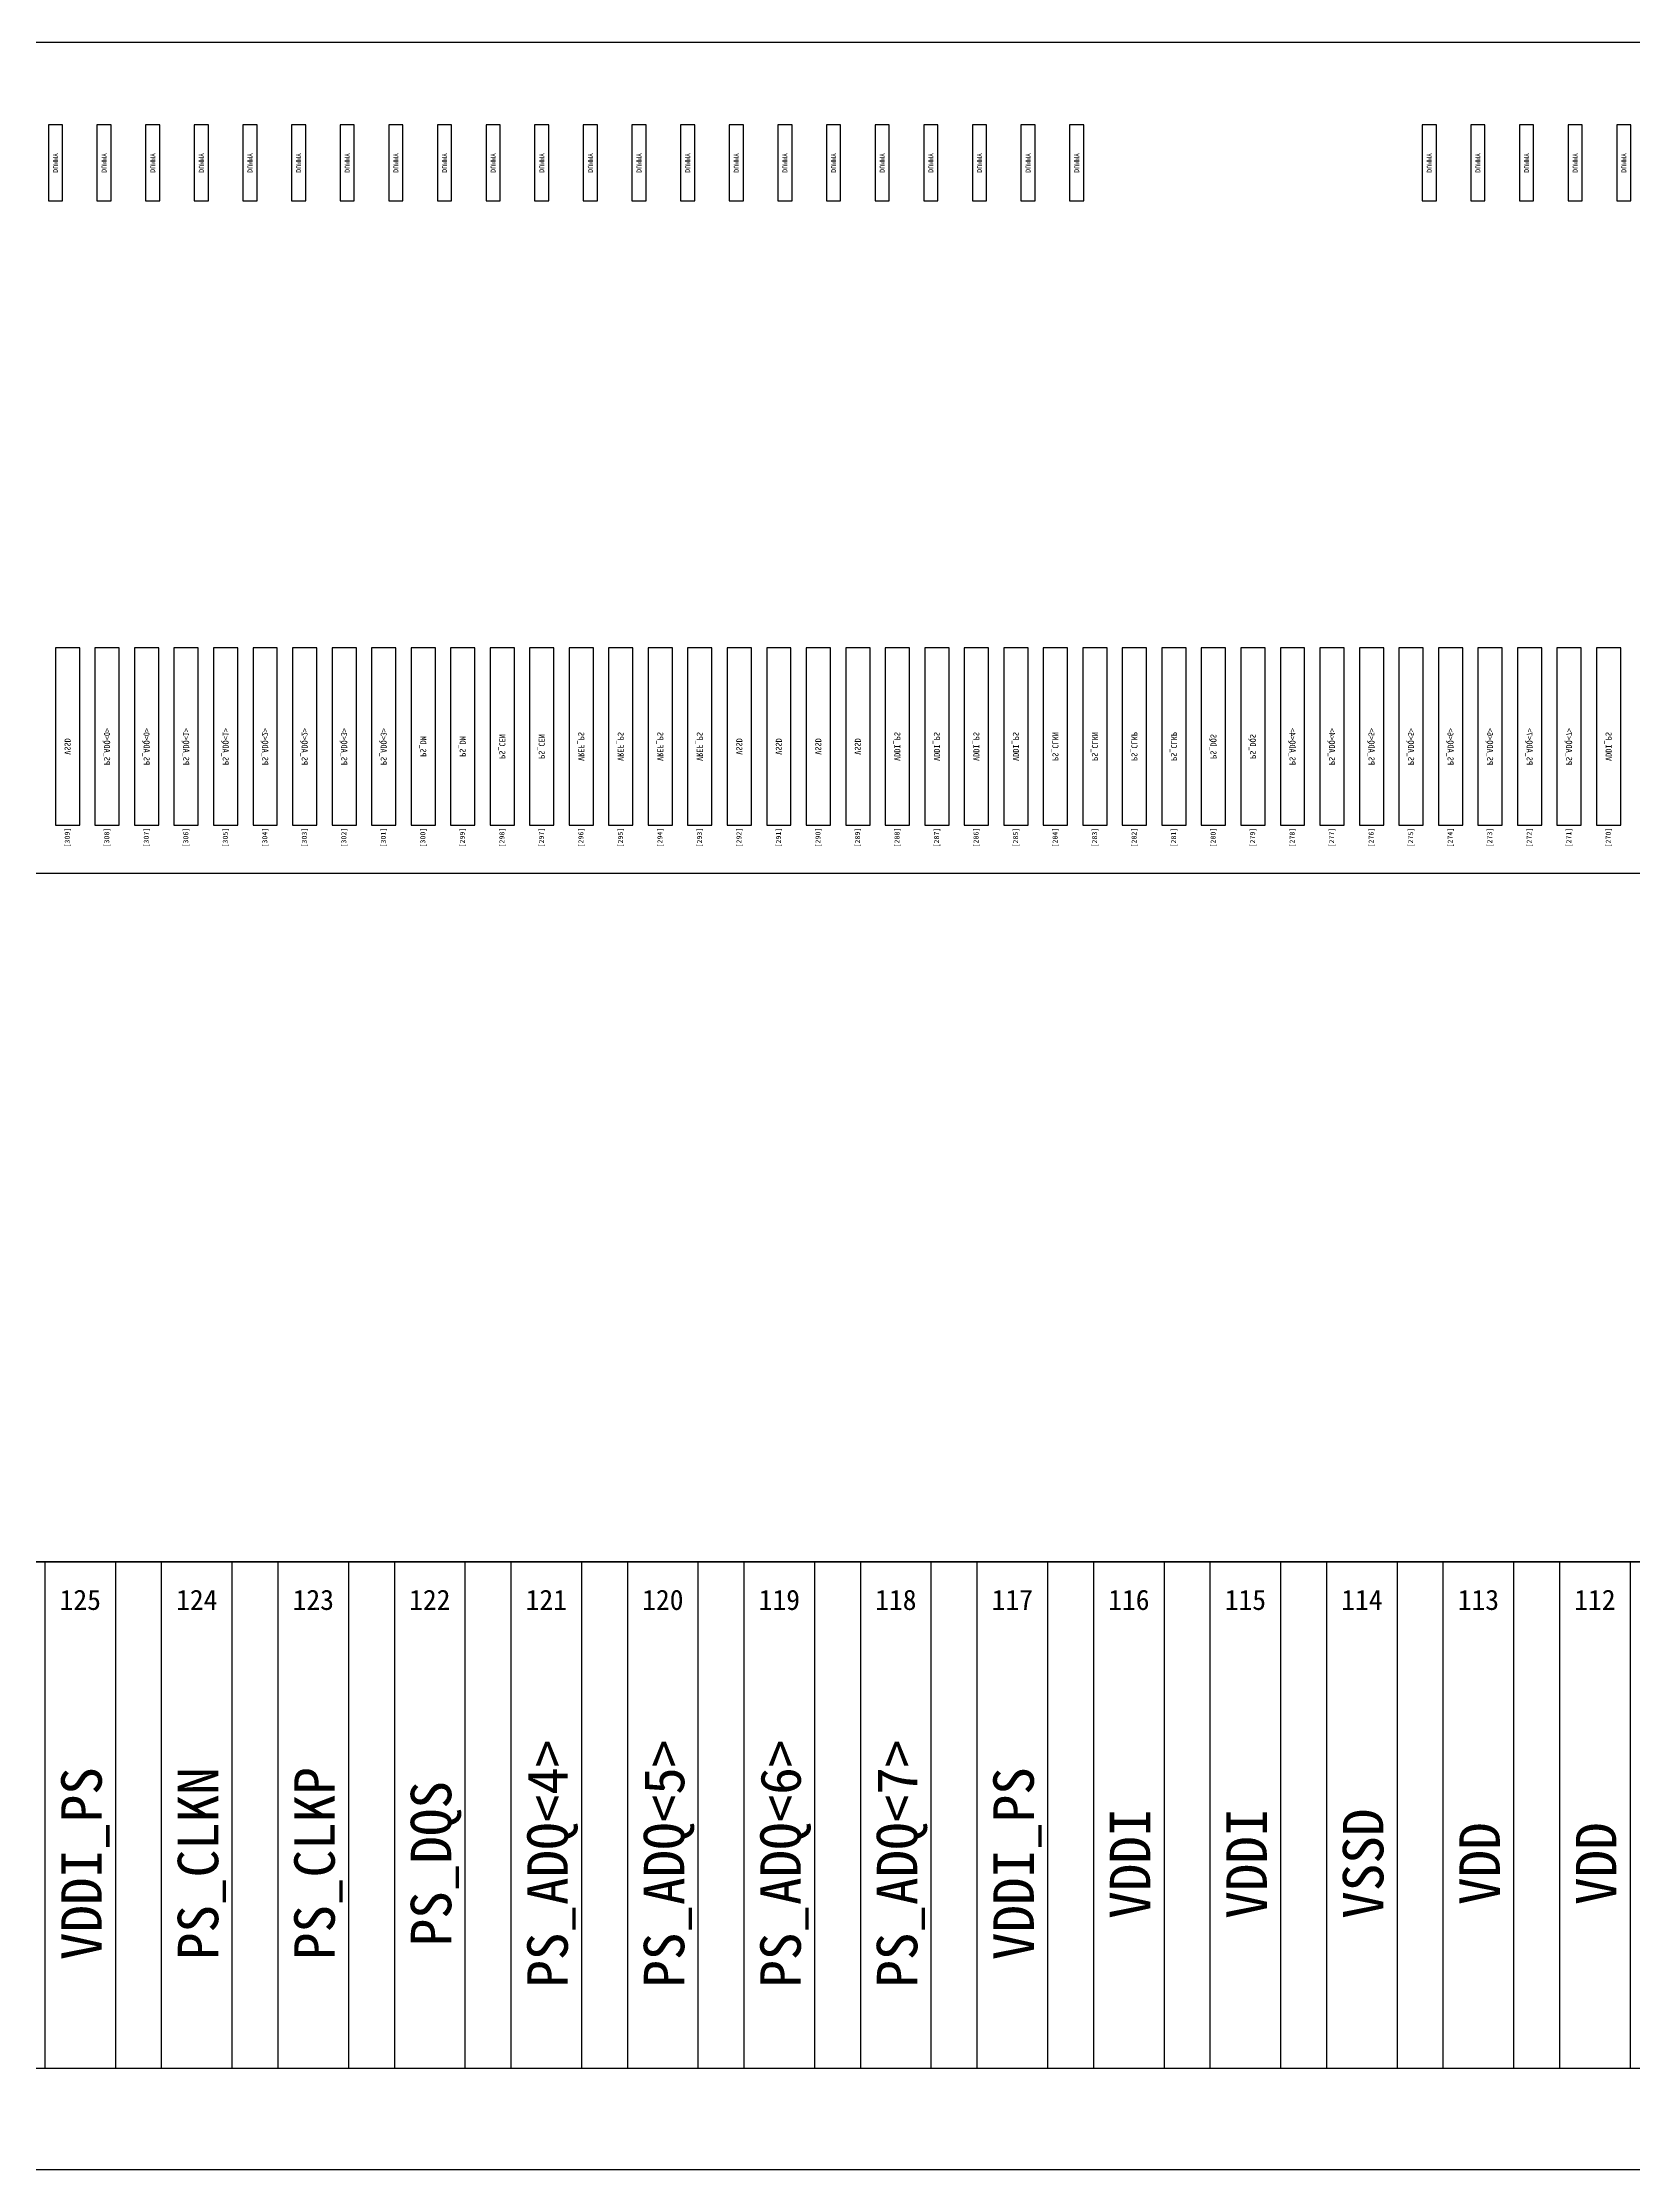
# Model space of a CAD drawing. Header units: millimetres. Extents: x 7349 to 7879, y -734 to -358.
# Drawn here: x 7451.056 to 7452.627, y -525.981 to -523.881 of the extents above; entities that cross this region are included whole.
import ezdxf
from ezdxf.enums import TextEntityAlignment as Align

# ---------------------------------------------------------------- set-up
doc = ezdxf.new("R2010")
doc.units = ezdxf.units.MM
doc.layers.add('FPC', color=42, linetype='Continuous')
doc.layers.add('标 注', color=3, linetype='Continuous')

# ---------------------------------------------------------------- blocks, each defined once
blk = doc.blocks.new('LCD')
at = {"color": 6}
blk.add_line((7370.5424, -538.5852), (7424.3824, -538.5852), dxfattribs=at)
for points in [[(7384.9624, -537.3052), (7409.9624, -537.3052), (7409.9624, -536.4852), (7384.9624, -536.4852)], [(7397.8334, -536.6415), (7397.8474, -536.6415), (7397.8474, -536.5665), (7397.8334, -536.5665)], [(7397.8334, -536.6415), (7397.8474, -536.6415), (7397.8474, -536.5665), (7397.8334, -536.5665)], [(7397.8814, -536.6415), (7397.8954, -536.6415), (7397.8954, -536.5665), (7397.8814, -536.5665)], [(7397.8814, -536.6415), (7397.8954, -536.6415), (7397.8954, -536.5665), (7397.8814, -536.5665)], [(7397.9294, -536.6415), (7397.9434, -536.6415), (7397.9434, -536.5665), (7397.9294, -536.5665)], [(7397.9294, -536.6415), (7397.9434, -536.6415), (7397.9434, -536.5665), (7397.9294, -536.5665)], [(7397.9774, -536.6415), (7397.9914, -536.6415), (7397.9914, -536.5665), (7397.9774, -536.5665)], [(7397.9774, -536.6415), (7397.9914, -536.6415), (7397.9914, -536.5665), (7397.9774, -536.5665)], [(7398.0254, -536.6415), (7398.0394, -536.6415), (7398.0394, -536.5665), (7398.0254, -536.5665)], [(7398.0254, -536.6415), (7398.0394, -536.6415), (7398.0394, -536.5665), (7398.0254, -536.5665)], [(7398.0734, -536.6415), (7398.0874, -536.6415), (7398.0874, -536.5665), (7398.0734, -536.5665)], [(7398.0734, -536.6415), (7398.0874, -536.6415), (7398.0874, -536.5665), (7398.0734, -536.5665)], [(7398.1214, -536.6415), (7398.1354, -536.6415), (7398.1354, -536.5665), (7398.1214, -536.5665)], [(7398.1214, -536.6415), (7398.1354, -536.6415), (7398.1354, -536.5665), (7398.1214, -536.5665)], [(7398.1694, -536.6415), (7398.1834, -536.6415), (7398.1834, -536.5665), (7398.1694, -536.5665)], [(7398.1694, -536.6415), (7398.1834, -536.6415), (7398.1834, -536.5665), (7398.1694, -536.5665)], [(7398.2174, -536.6415), (7398.2314, -536.6415), (7398.2314, -536.5665), (7398.2174, -536.5665)], [(7398.2174, -536.6415), (7398.2314, -536.6415), (7398.2314, -536.5665), (7398.2174, -536.5665)], [(7398.2654, -536.6415), (7398.2794, -536.6415), (7398.2794, -536.5665), (7398.2654, -536.5665)], [(7398.2654, -536.6415), (7398.2794, -536.6415), (7398.2794, -536.5665), (7398.2654, -536.5665)], [(7398.3134, -536.6415), (7398.3274, -536.6415), (7398.3274, -536.5665), (7398.3134, -536.5665)], [(7398.3134, -536.6415), (7398.3274, -536.6415), (7398.3274, -536.5665), (7398.3134, -536.5665)], [(7398.3614, -536.6415), (7398.3754, -536.6415), (7398.3754, -536.5665), (7398.3614, -536.5665)], [(7398.3614, -536.6415), (7398.3754, -536.6415), (7398.3754, -536.5665), (7398.3614, -536.5665)], [(7398.4094, -536.6415), (7398.4234, -536.6415), (7398.4234, -536.5665), (7398.4094, -536.5665)], [(7398.4094, -536.6415), (7398.4234, -536.6415), (7398.4234, -536.5665), (7398.4094, -536.5665)], [(7398.4574, -536.6415), (7398.4714, -536.6415), (7398.4714, -536.5665), (7398.4574, -536.5665)], [(7398.4574, -536.6415), (7398.4714, -536.6415), (7398.4714, -536.5665), (7398.4574, -536.5665)], [(7398.5054, -536.6415), (7398.5194, -536.6415), (7398.5194, -536.5665), (7398.5054, -536.5665)], [(7398.5054, -536.6415), (7398.5194, -536.6415), (7398.5194, -536.5665), (7398.5054, -536.5665)], [(7398.5534, -536.6415), (7398.5674, -536.6415), (7398.5674, -536.5665), (7398.5534, -536.5665)], [(7398.5534, -536.6415), (7398.5674, -536.6415), (7398.5674, -536.5665), (7398.5534, -536.5665)], [(7398.6014, -536.6415), (7398.6154, -536.6415), (7398.6154, -536.5665), (7398.6014, -536.5665)], [(7398.6014, -536.6415), (7398.6154, -536.6415), (7398.6154, -536.5665), (7398.6014, -536.5665)], [(7398.6494, -536.6415), (7398.6634, -536.6415), (7398.6634, -536.5665), (7398.6494, -536.5665)], [(7398.6494, -536.6415), (7398.6634, -536.6415), (7398.6634, -536.5665), (7398.6494, -536.5665)], [(7398.6974, -536.6415), (7398.7114, -536.6415), (7398.7114, -536.5665), (7398.6974, -536.5665)], [(7398.6974, -536.6415), (7398.7114, -536.6415), (7398.7114, -536.5665), (7398.6974, -536.5665)], [(7398.7454, -536.6415), (7398.7594, -536.6415), (7398.7594, -536.5665), (7398.7454, -536.5665)], [(7398.7454, -536.6415), (7398.7594, -536.6415), (7398.7594, -536.5665), (7398.7454, -536.5665)], [(7398.7934, -536.6415), (7398.8074, -536.6415), (7398.8074, -536.5665), (7398.7934, -536.5665)], [(7398.7934, -536.6415), (7398.8074, -536.6415), (7398.8074, -536.5665), (7398.7934, -536.5665)], [(7398.8414, -536.6415), (7398.8554, -536.6415), (7398.8554, -536.5665), (7398.8414, -536.5665)], [(7398.8414, -536.6415), (7398.8554, -536.6415), (7398.8554, -536.5665), (7398.8414, -536.5665)], [(7399.1894, -536.6415), (7399.2034, -536.6415), (7399.2034, -536.5665), (7399.1894, -536.5665)], [(7399.1894, -536.6415), (7399.2034, -536.6415), (7399.2034, -536.5665), (7399.1894, -536.5665)], [(7399.2374, -536.6415), (7399.2514, -536.6415), (7399.2514, -536.5665), (7399.2374, -536.5665)], [(7399.2374, -536.6415), (7399.2514, -536.6415), (7399.2514, -536.5665), (7399.2374, -536.5665)], [(7399.2854, -536.6415), (7399.2994, -536.6415), (7399.2994, -536.5665), (7399.2854, -536.5665)], [(7399.2854, -536.6415), (7399.2994, -536.6415), (7399.2994, -536.5665), (7399.2854, -536.5665)], [(7399.3334, -536.6415), (7399.3474, -536.6415), (7399.3474, -536.5665), (7399.3334, -536.5665)], [(7399.3334, -536.6415), (7399.3474, -536.6415), (7399.3474, -536.5665), (7399.3334, -536.5665)], [(7399.3814, -536.6415), (7399.3954, -536.6415), (7399.3954, -536.5665), (7399.3814, -536.5665)], [(7399.3814, -536.6415), (7399.3954, -536.6415), (7399.3954, -536.5665), (7399.3814, -536.5665)], [(7397.8404, -537.2577), (7397.8644, -537.2577), (7397.8644, -537.0827), (7397.8404, -537.0827)], [(7397.8404, -537.2577), (7397.8644, -537.2577), (7397.8644, -537.0827), (7397.8404, -537.0827)], [(7397.8794, -537.2577), (7397.9034, -537.2577), (7397.9034, -537.0827), (7397.8794, -537.0827)], [(7397.8794, -537.2577), (7397.9034, -537.2577), (7397.9034, -537.0827), (7397.8794, -537.0827)], [(7397.9184, -537.2577), (7397.9424, -537.2577), (7397.9424, -537.0827), (7397.9184, -537.0827)], [(7397.9184, -537.2577), (7397.9424, -537.2577), (7397.9424, -537.0827), (7397.9184, -537.0827)], [(7397.9574, -537.2577), (7397.9814, -537.2577), (7397.9814, -537.0827), (7397.9574, -537.0827)], [(7397.9574, -537.2577), (7397.9814, -537.2577), (7397.9814, -537.0827), (7397.9574, -537.0827)], [(7397.9964, -537.2577), (7398.0204, -537.2577), (7398.0204, -537.0827), (7397.9964, -537.0827)], [(7397.9964, -537.2577), (7398.0204, -537.2577), (7398.0204, -537.0827), (7397.9964, -537.0827)], [(7398.0354, -537.2577), (7398.0594, -537.2577), (7398.0594, -537.0827), (7398.0354, -537.0827)], [(7398.0354, -537.2577), (7398.0594, -537.2577), (7398.0594, -537.0827), (7398.0354, -537.0827)], [(7398.0744, -537.2577), (7398.0984, -537.2577), (7398.0984, -537.0827), (7398.0744, -537.0827)], [(7398.0744, -537.2577), (7398.0984, -537.2577), (7398.0984, -537.0827), (7398.0744, -537.0827)], [(7398.1134, -537.2577), (7398.1374, -537.2577), (7398.1374, -537.0827), (7398.1134, -537.0827)], [(7398.1134, -537.2577), (7398.1374, -537.2577), (7398.1374, -537.0827), (7398.1134, -537.0827)], [(7398.1524, -537.2577), (7398.1764, -537.2577), (7398.1764, -537.0827), (7398.1524, -537.0827)], [(7398.1524, -537.2577), (7398.1764, -537.2577), (7398.1764, -537.0827), (7398.1524, -537.0827)], [(7398.1914, -537.2577), (7398.2154, -537.2577), (7398.2154, -537.0827), (7398.1914, -537.0827)], [(7398.1914, -537.2577), (7398.2154, -537.2577), (7398.2154, -537.0827), (7398.1914, -537.0827)], [(7398.2304, -537.2577), (7398.2544, -537.2577), (7398.2544, -537.0827), (7398.2304, -537.0827)], [(7398.2304, -537.2577), (7398.2544, -537.2577), (7398.2544, -537.0827), (7398.2304, -537.0827)], [(7398.2694, -537.2577), (7398.2934, -537.2577), (7398.2934, -537.0827), (7398.2694, -537.0827)], [(7398.2694, -537.2577), (7398.2934, -537.2577), (7398.2934, -537.0827), (7398.2694, -537.0827)], [(7398.3084, -537.2577), (7398.3324, -537.2577), (7398.3324, -537.0827), (7398.3084, -537.0827)], [(7398.3084, -537.2577), (7398.3324, -537.2577), (7398.3324, -537.0827), (7398.3084, -537.0827)], [(7398.3474, -537.2577), (7398.3714, -537.2577), (7398.3714, -537.0827), (7398.3474, -537.0827)], [(7398.3474, -537.2577), (7398.3714, -537.2577), (7398.3714, -537.0827), (7398.3474, -537.0827)], [(7398.3864, -537.2577), (7398.4104, -537.2577), (7398.4104, -537.0827), (7398.3864, -537.0827)], [(7398.3864, -537.2577), (7398.4104, -537.2577), (7398.4104, -537.0827), (7398.3864, -537.0827)], [(7398.4254, -537.2577), (7398.4494, -537.2577), (7398.4494, -537.0827), (7398.4254, -537.0827)], [(7398.4254, -537.2577), (7398.4494, -537.2577), (7398.4494, -537.0827), (7398.4254, -537.0827)], [(7398.4644, -537.2577), (7398.4884, -537.2577), (7398.4884, -537.0827), (7398.4644, -537.0827)], [(7398.4644, -537.2577), (7398.4884, -537.2577), (7398.4884, -537.0827), (7398.4644, -537.0827)], [(7398.5034, -537.2577), (7398.5274, -537.2577), (7398.5274, -537.0827), (7398.5034, -537.0827)], [(7398.5034, -537.2577), (7398.5274, -537.2577), (7398.5274, -537.0827), (7398.5034, -537.0827)], [(7398.5424, -537.2577), (7398.5664, -537.2577), (7398.5664, -537.0827), (7398.5424, -537.0827)], [(7398.5424, -537.2577), (7398.5664, -537.2577), (7398.5664, -537.0827), (7398.5424, -537.0827)], [(7398.5814, -537.2577), (7398.6054, -537.2577), (7398.6054, -537.0827), (7398.5814, -537.0827)], [(7398.5814, -537.2577), (7398.6054, -537.2577), (7398.6054, -537.0827), (7398.5814, -537.0827)], [(7398.6204, -537.2577), (7398.6444, -537.2577), (7398.6444, -537.0827), (7398.6204, -537.0827)], [(7398.6204, -537.2577), (7398.6444, -537.2577), (7398.6444, -537.0827), (7398.6204, -537.0827)], [(7398.6594, -537.2577), (7398.6834, -537.2577), (7398.6834, -537.0827), (7398.6594, -537.0827)], [(7398.6594, -537.2577), (7398.6834, -537.2577), (7398.6834, -537.0827), (7398.6594, -537.0827)], [(7398.6984, -537.2577), (7398.7224, -537.2577), (7398.7224, -537.0827), (7398.6984, -537.0827)], [(7398.6984, -537.2577), (7398.7224, -537.2577), (7398.7224, -537.0827), (7398.6984, -537.0827)], [(7398.7374, -537.2577), (7398.7614, -537.2577), (7398.7614, -537.0827), (7398.7374, -537.0827)], [(7398.7374, -537.2577), (7398.7614, -537.2577), (7398.7614, -537.0827), (7398.7374, -537.0827)], [(7398.7764, -537.2577), (7398.8004, -537.2577), (7398.8004, -537.0827), (7398.7764, -537.0827)], [(7398.7764, -537.2577), (7398.8004, -537.2577), (7398.8004, -537.0827), (7398.7764, -537.0827)], [(7398.8154, -537.2577), (7398.8394, -537.2577), (7398.8394, -537.0827), (7398.8154, -537.0827)], [(7398.8154, -537.2577), (7398.8394, -537.2577), (7398.8394, -537.0827), (7398.8154, -537.0827)], [(7398.8544, -537.2577), (7398.8784, -537.2577), (7398.8784, -537.0827), (7398.8544, -537.0827)], [(7398.8544, -537.2577), (7398.8784, -537.2577), (7398.8784, -537.0827), (7398.8544, -537.0827)], [(7398.8934, -537.2577), (7398.9174, -537.2577), (7398.9174, -537.0827), (7398.8934, -537.0827)], [(7398.8934, -537.2577), (7398.9174, -537.2577), (7398.9174, -537.0827), (7398.8934, -537.0827)], [(7398.9324, -537.2577), (7398.9564, -537.2577), (7398.9564, -537.0827), (7398.9324, -537.0827)], [(7398.9324, -537.2577), (7398.9564, -537.2577), (7398.9564, -537.0827), (7398.9324, -537.0827)], [(7398.9714, -537.2577), (7398.9954, -537.2577), (7398.9954, -537.0827), (7398.9714, -537.0827)], [(7398.9714, -537.2577), (7398.9954, -537.2577), (7398.9954, -537.0827), (7398.9714, -537.0827)], [(7399.0104, -537.2577), (7399.0344, -537.2577), (7399.0344, -537.0827), (7399.0104, -537.0827)], [(7399.0104, -537.2577), (7399.0344, -537.2577), (7399.0344, -537.0827), (7399.0104, -537.0827)], [(7399.0494, -537.2577), (7399.0734, -537.2577), (7399.0734, -537.0827), (7399.0494, -537.0827)], [(7399.0494, -537.2577), (7399.0734, -537.2577), (7399.0734, -537.0827), (7399.0494, -537.0827)], [(7399.0884, -537.2577), (7399.1124, -537.2577), (7399.1124, -537.0827), (7399.0884, -537.0827)], [(7399.0884, -537.2577), (7399.1124, -537.2577), (7399.1124, -537.0827), (7399.0884, -537.0827)], [(7399.1274, -537.2577), (7399.1514, -537.2577), (7399.1514, -537.0827), (7399.1274, -537.0827)], [(7399.1274, -537.2577), (7399.1514, -537.2577), (7399.1514, -537.0827), (7399.1274, -537.0827)], [(7399.1664, -537.2577), (7399.1904, -537.2577), (7399.1904, -537.0827), (7399.1664, -537.0827)], [(7399.1664, -537.2577), (7399.1904, -537.2577), (7399.1904, -537.0827), (7399.1664, -537.0827)], [(7399.2054, -537.2577), (7399.2294, -537.2577), (7399.2294, -537.0827), (7399.2054, -537.0827)], [(7399.2054, -537.2577), (7399.2294, -537.2577), (7399.2294, -537.0827), (7399.2054, -537.0827)], [(7399.2444, -537.2577), (7399.2684, -537.2577), (7399.2684, -537.0827), (7399.2444, -537.0827)], [(7399.2444, -537.2577), (7399.2684, -537.2577), (7399.2684, -537.0827), (7399.2444, -537.0827)], [(7399.2834, -537.2577), (7399.3074, -537.2577), (7399.3074, -537.0827), (7399.2834, -537.0827)], [(7399.2834, -537.2577), (7399.3074, -537.2577), (7399.3074, -537.0827), (7399.2834, -537.0827)], [(7399.3224, -537.2577), (7399.3464, -537.2577), (7399.3464, -537.0827), (7399.3224, -537.0827)], [(7399.3224, -537.2577), (7399.3464, -537.2577), (7399.3464, -537.0827), (7399.3224, -537.0827)], [(7399.3614, -537.2577), (7399.3854, -537.2577), (7399.3854, -537.0827), (7399.3614, -537.0827)], [(7399.3614, -537.2577), (7399.3854, -537.2577), (7399.3854, -537.0827), (7399.3614, -537.0827)], [(7382.0249, -538.4852), (7412.8999, -538.4852), (7412.8999, -537.9852), (7382.0249, -537.9852)], [(7397.8299, -538.4852), (7397.8999, -538.4852), (7397.8999, -537.9852), (7397.8299, -537.9852)], [(7397.9449, -538.4852), (7398.0149, -538.4852), (7398.0149, -537.9852), (7397.9449, -537.9852)], [(7398.0599, -538.4852), (7398.1299, -538.4852), (7398.1299, -537.9852), (7398.0599, -537.9852)], [(7398.1749, -538.4852), (7398.2449, -538.4852), (7398.2449, -537.9852), (7398.1749, -537.9852)], [(7398.2899, -538.4852), (7398.3599, -538.4852), (7398.3599, -537.9852), (7398.2899, -537.9852)], [(7398.4049, -538.4852), (7398.4749, -538.4852), (7398.4749, -537.9852), (7398.4049, -537.9852)], [(7398.5199, -538.4852), (7398.5899, -538.4852), (7398.5899, -537.9852), (7398.5199, -537.9852)], [(7398.6349, -538.4852), (7398.7049, -538.4852), (7398.7049, -537.9852), (7398.6349, -537.9852)], [(7398.7499, -538.4852), (7398.8199, -538.4852), (7398.8199, -537.9852), (7398.7499, -537.9852)], [(7398.8649, -538.4852), (7398.9349, -538.4852), (7398.9349, -537.9852), (7398.8649, -537.9852)], [(7398.9799, -538.4852), (7399.0499, -538.4852), (7399.0499, -537.9852), (7398.9799, -537.9852)], [(7399.0949, -538.4852), (7399.1649, -538.4852), (7399.1649, -537.9852), (7399.0949, -537.9852)], [(7399.2099, -538.4852), (7399.2799, -538.4852), (7399.2799, -537.9852), (7399.2099, -537.9852)], [(7399.3249, -538.4852), (7399.3949, -538.4852), (7399.3949, -537.9852), (7399.3249, -537.9852)]]:
    blk.add_lwpolyline(points, close=True, dxfattribs=at)
at = {"color": 6, "text_generation_flag": 4}
for s, height, p in [('DUMMY', 0.005, (7397.8404, -536.604)), ('DUMMY', 0.005, (7397.8884, -536.604)), ('DUMMY', 0.005, (7397.9364, -536.604)), ('DUMMY', 0.005, (7397.9844, -536.604)), ('DUMMY', 0.005, (7398.0324, -536.604)), ('DUMMY', 0.005, (7398.0804, -536.604)), ('DUMMY', 0.005, (7398.1284, -536.604)), ('DUMMY', 0.005, (7398.1764, -536.604)), ('DUMMY', 0.005, (7398.2244, -536.604)), ('DUMMY', 0.005, (7398.2724, -536.604)), ('DUMMY', 0.005, (7398.3204, -536.604)), ('DUMMY', 0.005, (7398.3684, -536.604)), ('DUMMY', 0.005, (7398.4164, -536.604)), ('DUMMY', 0.005, (7398.4644, -536.604)), ('DUMMY', 0.005, (7398.5124, -536.604)), ('DUMMY', 0.005, (7398.5604, -536.604)), ('DUMMY', 0.005, (7398.6084, -536.604)), ('DUMMY', 0.005, (7398.6564, -536.604)), ('DUMMY', 0.005, (7398.7044, -536.604)), ('DUMMY', 0.005, (7398.7524, -536.604)), ('DUMMY', 0.005, (7398.8004, -536.604)), ('DUMMY', 0.005, (7398.8484, -536.604)), ('DUMMY', 0.005, (7399.1964, -536.604)), ('DUMMY', 0.005, (7399.2444, -536.604)), ('DUMMY', 0.005, (7399.2924, -536.604)), ('DUMMY', 0.005, (7399.3404, -536.604)), ('DUMMY', 0.005, (7399.3884, -536.604)), ('VSSD', 0.006, (7397.8524, -537.1802)), ('PS_ADQ<0>', 0.006, (7397.8914, -537.1802)), ('PS_ADQ<0>', 0.006, (7397.9304, -537.1802)), ('PS_ADQ<1>', 0.006, (7397.9694, -537.1802)), ('PS_ADQ<1>', 0.006, (7398.0084, -537.1802)), ('PS_ADQ<2>', 0.006, (7398.0474, -537.1802)), ('PS_ADQ<2>', 0.006, (7398.0864, -537.1802)), ('PS_ADQ<3>', 0.006, (7398.1254, -537.1802)), ('PS_ADQ<3>', 0.006, (7398.1644, -537.1802)), ('PS_DM', 0.006, (7398.2034, -537.1802)), ('PS_DM', 0.006, (7398.2424, -537.1802)), ('PS_CEN', 0.006, (7398.2814, -537.1802)), ('PS_CEN', 0.006, (7398.3204, -537.1802)), ('VREF_PS', 0.006, (7398.3594, -537.1802)), ('VREF_PS', 0.006, (7398.3984, -537.1802)), ('VREF_PS', 0.006, (7398.4374, -537.1802)), ('VREF_PS', 0.006, (7398.4764, -537.1802)), ('VSSD', 0.006, (7398.5154, -537.1802)), ('VSSD', 0.006, (7398.5544, -537.1802)), ('VSSD', 0.006, (7398.5934, -537.1802)), ('VSSD', 0.006, (7398.6324, -537.1802)), ('VDDI_PS', 0.006, (7398.6714, -537.1802)), ('VDDI_PS', 0.006, (7398.7104, -537.1802)), ('VDDI_PS', 0.006, (7398.7494, -537.1802)), ('VDDI_PS', 0.006, (7398.7884, -537.1802)), ('PS_CLKN', 0.006, (7398.8274, -537.1802)), ('PS_CLKN', 0.006, (7398.8664, -537.1802)), ('PS_CLKP', 0.006, (7398.9054, -537.1802)), ('PS_CLKP', 0.006, (7398.9444, -537.1802)), ('PS_DQS', 0.006, (7398.9834, -537.1802)), ('PS_DQS', 0.006, (7399.0224, -537.1802)), ('PS_ADQ<4>', 0.006, (7399.0614, -537.1802)), ('PS_ADQ<4>', 0.006, (7399.1004, -537.1802)), ('PS_ADQ<5>', 0.006, (7399.1394, -537.1802)), ('PS_ADQ<5>', 0.006, (7399.1784, -537.1802)), ('PS_ADQ<6>', 0.006, (7399.2174, -537.1802)), ('PS_ADQ<6>', 0.006, (7399.2564, -537.1802)), ('PS_ADQ<7>', 0.006, (7399.2954, -537.1802)), ('PS_ADQ<7>', 0.006, (7399.3344, -537.1802)), ('VDDI_PS', 0.006, (7399.3734, -537.1802))]:
    blk.add_text(s, height=height, rotation=90, dxfattribs=at).set_placement(p, align=Align.MIDDLE_CENTER)
at = {"color": 6}
for s, height, p in [('[309]', 0.005, (7397.852, -537.2701)), ('[308]', 0.005, (7397.891, -537.2701)), ('[307]', 0.005, (7397.93, -537.2701)), ('[306]', 0.005, (7397.969, -537.2701)), ('[305]', 0.005, (7398.008, -537.2701)), ('[304]', 0.005, (7398.047, -537.2701)), ('[303]', 0.005, (7398.086, -537.2701)), ('[302]', 0.005, (7398.125, -537.2701)), ('[301]', 0.005, (7398.164, -537.2701)), ('[300]', 0.005, (7398.203, -537.2701)), ('[299]', 0.005, (7398.242, -537.2701)), ('[298]', 0.005, (7398.281, -537.2701)), ('[297]', 0.005, (7398.32, -537.2701)), ('[296]', 0.005, (7398.359, -537.2701)), ('[295]', 0.005, (7398.398, -537.2701)), ('[294]', 0.005, (7398.437, -537.2701)), ('[293]', 0.005, (7398.476, -537.2701)), ('[292]', 0.005, (7398.515, -537.2701)), ('[291]', 0.005, (7398.554, -537.2701)), ('[290]', 0.005, (7398.593, -537.2701)), ('[289]', 0.005, (7398.632, -537.2701)), ('[288]', 0.005, (7398.671, -537.2701)), ('[287]', 0.005, (7398.71, -537.2701)), ('[286]', 0.005, (7398.749, -537.2701)), ('[285]', 0.005, (7398.788, -537.2701)), ('[284]', 0.005, (7398.827, -537.2701)), ('[283]', 0.005, (7398.866, -537.2701)), ('[282]', 0.005, (7398.905, -537.2701)), ('[281]', 0.005, (7398.944, -537.2701)), ('[280]', 0.005, (7398.983, -537.2701)), ('[279]', 0.005, (7399.022, -537.2701)), ('[278]', 0.005, (7399.061, -537.2701)), ('[277]', 0.005, (7399.1, -537.2701)), ('[276]', 0.005, (7399.139, -537.2701)), ('[275]', 0.005, (7399.178, -537.2701)), ('[274]', 0.005, (7399.217, -537.2701)), ('[273]', 0.005, (7399.256, -537.2701)), ('[272]', 0.005, (7399.295, -537.2701)), ('[271]', 0.005, (7399.334, -537.2701)), ('[270]', 0.005, (7399.373, -537.2701)), ('PS_ADQ<4>', 0.04, (7398.3261, -538.2832)), ('PS_ADQ<5>', 0.04, (7398.4411, -538.2832)), ('PS_ADQ<6>', 0.04, (7398.5561, -538.2832)), ('PS_ADQ<7>', 0.04, (7398.6711, -538.2832)), ('VDDI_PS', 0.04, (7397.8661, -538.2832)), ('PS_CLKN', 0.04, (7397.9811, -538.2832)), ('PS_CLKP', 0.04, (7398.0961, -538.2832)), ('PS_DQS', 0.04, (7398.2111, -538.2832)), ('VDDI_PS', 0.04, (7398.7861, -538.2832)), ('VDDI', 0.04, (7398.9011, -538.2832)), ('VDDI', 0.04, (7399.0161, -538.2832)), ('VSSD', 0.04, (7399.1311, -538.2832)), ('VDD', 0.04, (7399.2461, -538.2832)), ('VDD', 0.04, (7399.3611, -538.2832))]:
    blk.add_text(s, height=height, rotation=90, dxfattribs=at).set_placement(p, align=Align.MIDDLE_CENTER)
for s, p in [('125', (7397.8649, -538.0227)), ('124', (7397.9799, -538.0227)), ('123', (7398.0949, -538.0227)), ('122', (7398.2099, -538.0227)), ('121', (7398.3249, -538.0227)), ('120', (7398.4399, -538.0227)), ('119', (7398.5549, -538.0227)), ('118', (7398.6699, -538.0227)), ('117', (7398.7849, -538.0227)), ('116', (7398.8999, -538.0227)), ('115', (7399.0149, -538.0227)), ('114', (7399.1299, -538.0227)), ('113', (7399.2449, -538.0227)), ('112', (7399.3599, -538.0227))]:
    blk.add_text(s, height=0.02, dxfattribs=at).set_placement(p, align=Align.MIDDLE_CENTER)

msp = doc.modelspace()

# ---------------------------------------------------------------- linework, layer by layer
at = {"color": 6}
for points in [[(7435.2537, -525.8812), (7466.1287, -525.8812), (7466.1287, -525.3812), (7435.2537, -525.3812)], [(7451.0587, -525.8812), (7451.1287, -525.8812), (7451.1287, -525.3812), (7451.0587, -525.3812)], [(7451.1737, -525.8812), (7451.2437, -525.8812), (7451.2437, -525.3812), (7451.1737, -525.3812)], [(7451.2887, -525.8812), (7451.3587, -525.8812), (7451.3587, -525.3812), (7451.2887, -525.3812)], [(7451.4037, -525.8812), (7451.4737, -525.8812), (7451.4737, -525.3812), (7451.4037, -525.3812)], [(7451.5187, -525.8812), (7451.5887, -525.8812), (7451.5887, -525.3812), (7451.5187, -525.3812)], [(7451.6337, -525.8812), (7451.7037, -525.8812), (7451.7037, -525.3812), (7451.6337, -525.3812)], [(7451.7487, -525.8812), (7451.8187, -525.8812), (7451.8187, -525.3812), (7451.7487, -525.3812)], [(7451.8637, -525.8812), (7451.9337, -525.8812), (7451.9337, -525.3812), (7451.8637, -525.3812)], [(7451.9787, -525.8812), (7452.0487, -525.8812), (7452.0487, -525.3812), (7451.9787, -525.3812)], [(7452.0937, -525.8812), (7452.1637, -525.8812), (7452.1637, -525.3812), (7452.0937, -525.3812)], [(7452.2087, -525.8812), (7452.2787, -525.8812), (7452.2787, -525.3812), (7452.2087, -525.3812)], [(7452.3237, -525.8812), (7452.3937, -525.8812), (7452.3937, -525.3812), (7452.3237, -525.3812)], [(7452.4387, -525.8812), (7452.5087, -525.8812), (7452.5087, -525.3812), (7452.4387, -525.3812)], [(7452.5537, -525.8812), (7452.6237, -525.8812), (7452.6237, -525.3812), (7452.5537, -525.3812)]]:
    msp.add_lwpolyline(points, close=True, dxfattribs=at)
at = {"layer": 'FPC', "color": 30}
msp.add_line((7434.8562, -525.3812), (7466.5262, -525.3812), dxfattribs=at)

# ---------------------------------------------------------------- block references
at = {"layer": '标 注', "color": 7}
msp.add_blockref('LCD', (53.2288, 12.6039), dxfattribs=at)

# ---------------------------------------------------------------- texts
at = {"color": 6}
for s, p in [('125', (7451.0937, -525.4188)), ('124', (7451.2087, -525.4188)), ('123', (7451.3237, -525.4188)), ('122', (7451.4387, -525.4188)), ('121', (7451.5537, -525.4188)), ('120', (7451.6687, -525.4188)), ('119', (7451.7837, -525.4188)), ('118', (7451.8987, -525.4188)), ('117', (7452.0137, -525.4188)), ('116', (7452.1287, -525.4188)), ('115', (7452.2437, -525.4188)), ('114', (7452.3587, -525.4188)), ('113', (7452.4737, -525.4188)), ('112', (7452.5887, -525.4188))]:
    msp.add_text(s, height=0.02, dxfattribs=at).set_placement(p, align=Align.MIDDLE_CENTER)
for s, p in [('PS_ADQ<4>', (7451.5549, -525.6793)), ('PS_ADQ<5>', (7451.6699, -525.6793)), ('PS_ADQ<6>', (7451.7849, -525.6793)), ('PS_ADQ<7>', (7451.8999, -525.6793)), ('VDDI_PS', (7451.0949, -525.6793)), ('PS_CLKN', (7451.2099, -525.6793)), ('PS_CLKP', (7451.3249, -525.6793)), ('VDDI_PS', (7452.0149, -525.6793)), ('PS_DQS', (7451.4399, -525.6793)), ('VDDI', (7452.1299, -525.6793)), ('VDDI', (7452.2449, -525.6793)), ('VSSD', (7452.3599, -525.6793)), ('VDD', (7452.4749, -525.6793)), ('VDD', (7452.5899, -525.6793))]:
    msp.add_text(s, height=0.04, rotation=90, dxfattribs=at).set_placement(p, align=Align.MIDDLE_CENTER)

doc.saveas('drawing.dxf')
